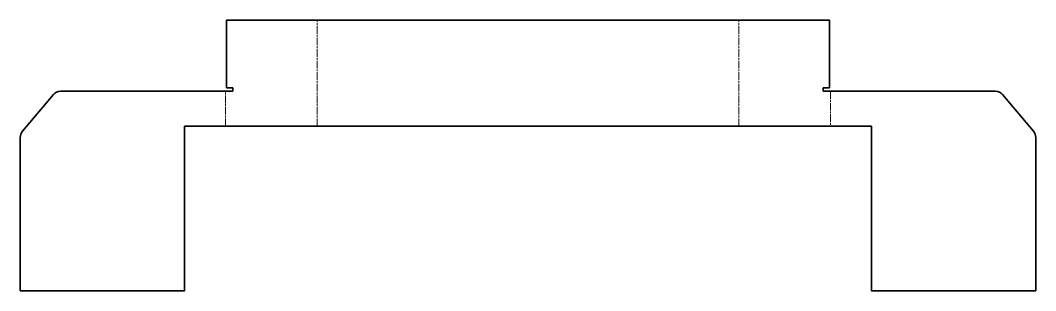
# Model space of a CAD drawing. Header units: inches. Extents: x 0 to 316, y 0 to 84.
import ezdxf

# ---------------------------------------------------------------- set-up
doc = ezdxf.new("R2010")
doc.units = ezdxf.units.IN
doc.header["$MEASUREMENT"] = 0
doc.linetypes.add('Chain', pattern=[13.68, 9.12, -1.14, 2.28, -1.14])
doc.layers.add('SIMUMAK Bend Centerline (ISO)', color=7, linetype='Chain', lineweight=9)
doc.layers.add('SIMUMAK Visible (ISO)', color=7, linetype='Continuous', lineweight=35)

# ---------------------------------------------------------------- blocks, each defined once
blk = doc.blocks.new('CD-IND-30-TAMAFRO-01_Sheet_4_CD-IND-30-TAMAFRO-01 (desplegada)')
at = {"layer": 'SIMUMAK Bend Centerline (ISO)', "ltscale": 0.263158}
for p, q in [((-65.76, 9.16), (-65.76, 42.16)), ((65.76, 9.16), (65.76, 42.16)), ((-94.29, 9.16), (-94.29, 20.06)), ((94.29, 20.06), (94.29, 9.16))]:
    blk.add_line(p, q, dxfattribs=at)
at = {"layer": 'SIMUMAK Visible (ISO)'}
for p, q in [((-94.02, 21.06), (-94.02, 42.16)), ((-94.02, 42.16), (94.02, 42.16)), ((94.02, 21.06), (94.02, 42.16)), ((-92.02, 20.06), (-145.65, 20.06)), ((-92.02, 21.06), (-94.02, 21.06)), ((-92.02, 21.06), (-92.02, 20.06)), ((92.02, 21.06), (94.02, 21.06)), ((92.02, 20.06), (92.02, 21.06)), ((145.65, 20.06), (92.02, 20.06)), ((-157.55, 7.55), (-147.95, 18.99)), ((157.55, 7.55), (147.95, 18.99)), ((-107.05, -42.16), (-107.05, 9.16)), ((107.05, 9.16), (-107.05, 9.16)), ((107.05, 9.16), (107.05, -42.16)), ((-158.25, -42.16), (-158.25, 5.62)), ((158.25, -42.16), (158.25, 5.62)), ((-158.25, -42.16), (-107.05, -42.16)), ((107.05, -42.16), (158.25, -42.16))]:
    blk.add_line(p, q, dxfattribs=at)
at = {"layer": 'SIMUMAK Visible (ISO)', "extrusion": (0, 0, -1)}
for centre, start, end in [((145.65, 17.06), 40, 90), ((-145.65, 17.06), 90, 140), ((155.25, 5.62), 360, 40), ((-155.25, 5.62), 140, 180)]:
    blk.add_arc(centre, 3, start, end, dxfattribs=at)

msp = doc.modelspace()

# ---------------------------------------------------------------- block references
msp.add_blockref('CD-IND-30-TAMAFRO-01_Sheet_4_CD-IND-30-TAMAFRO-01 (desplegada)', (158.25, 42.16))

doc.saveas('drawing.dxf')
